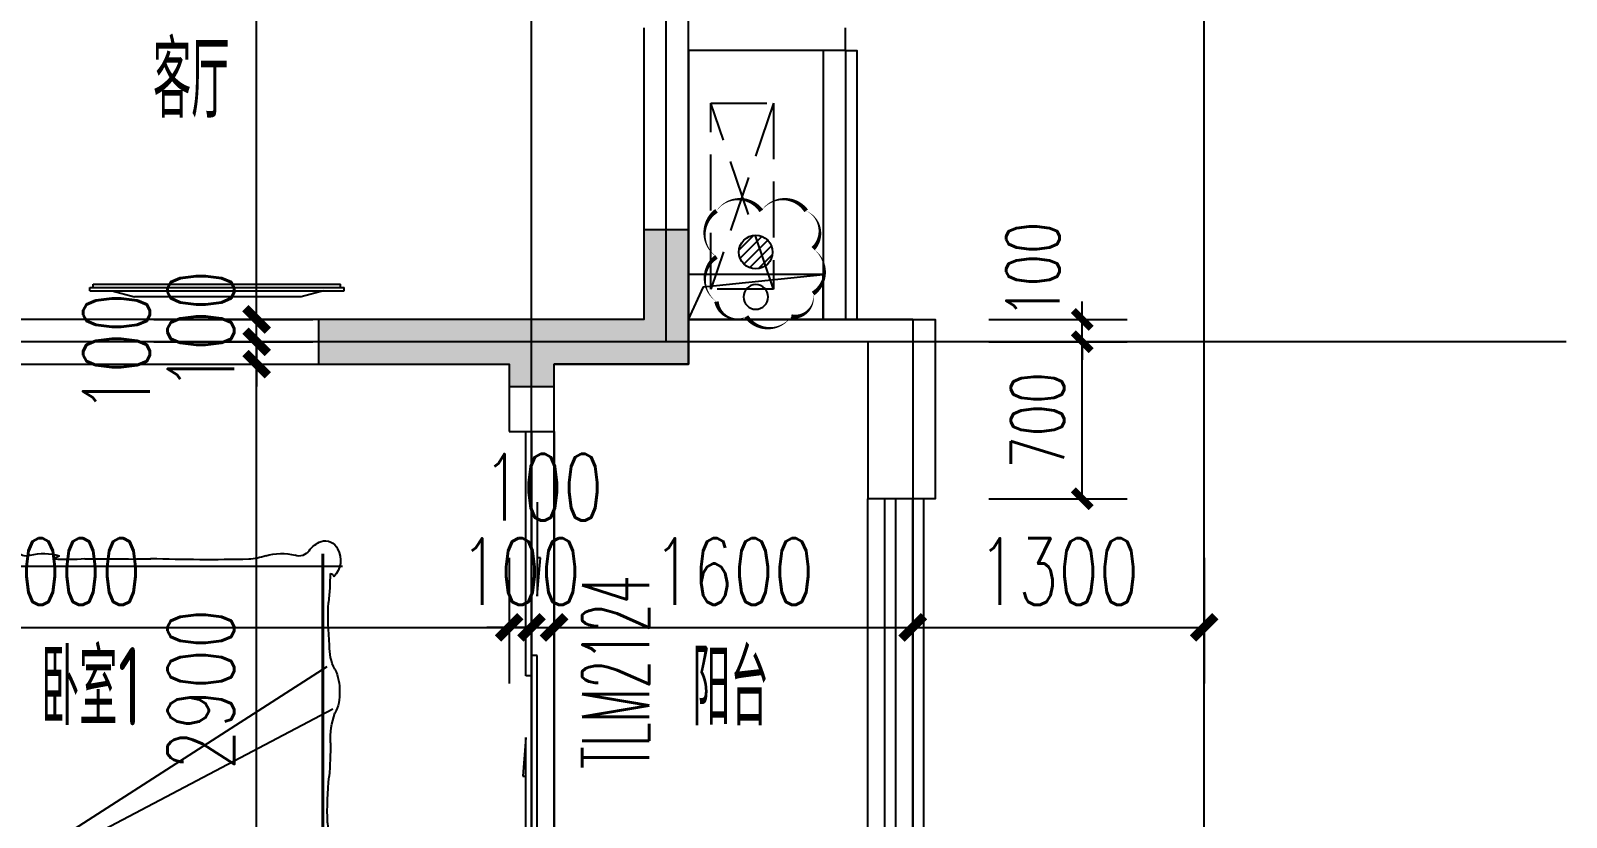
# Model space of a CAD drawing. Extents: x -129588 to 17450, y 1144 to 109436.
# Drawn here: x -1348 to 5501, y 26478 to 29986 of the extents above; entities that cross this region are included whole.
import ezdxf

# ---------------------------------------------------------------- set-up
doc = ezdxf.new("R2010")
doc.units = 0
doc.header["$LTSCALE"] = 1000
doc.header["$MEASUREMENT"] = 0
doc.linetypes.add('DASH', pattern=[0.35, 0.25, -0.1])
for name, color, linetype, plot in [('_S-PS(排水管)', 255, 'Continuous', False), ('A-area(算全面积)', 21, 'Continuous', False), ('A-area(算半面积)', 23, 'Continuous', False), ('A-FUR', 8, 'Continuous', False), ('Q20160530修改', 20, 'Continuous', False)]:
    doc.layers.add(name, color=color, linetype=linetype, plot=plot)
for name, color, linetype in [('_S-YS(雨水管)', 3, 'Continuous'), ('_S-空调立管', 7, 'Continuous'), ('A-外装饰线脚', 7, 'Continuous'), ('A-洞口', 105, 'Continuous'), ('A-空调室外机', 5, 'DASH'), ('A-第三道尺寸线', 105, 'Continuous'), ('A-线脚看线', 9, 'Continuous'), ('AE-FLOR', 151, 'Continuous'), ('DOTE', 16, 'Continuous'), ('NL', 5, 'Continuous'), ('PUB_HATCH', 8, 'Continuous'), ('PUB_TEXT', 7, 'Continuous'), ('WALL', 2, 'Continuous'), ('WINDOW', 4, 'Continuous'), ('WINDOW_TEXT', 7, 'Continuous'), ('剪力墙', 6, 'Continuous'), ('栏杆', 142, 'Continuous')]:
    doc.layers.add(name, color=color, linetype=linetype)
doc.layers.add('A-第四道尺寸线(线脚尺寸)', color=105, linetype='Continuous', lineweight=5)
doc.styles.add('_TCH_DIM_T3', font='SIMPLEX.shx', dxfattribs={"width": 0.705882, "bigfont": 'GBCBIG.shx'})
doc.styles.add('_TCH_WINDOW', font='SIMPLEX.shx', dxfattribs={"width": 0.7, "height": 3.5, "bigfont": 'GBCBIG.shx'})
doc.styles.get("Standard").update_dxf_attribs({"font": 'gbenor.shx', "width": 0.7, "bigfont": 'gbcbig.shx'})
doc.dimstyles.new('_TCH_ARCH&&100', dxfattribs={"dimtxt": 297.5, "dimasz": 100, "dimexe": 250, "dimexo": 300, "dimgap": 100, "dimtad": 1, "dimdec": 0, "dimzin": 0, "dimdsep": 46, "dimtxsty": '_TCH_DIM_T3', "dimblk": 'ARCHTICK', "dimcen": 0.09, "dimclrt": 7, "dimazin": 2, "dimtfac": 1, "dimtdec": 0, "dimtix": 1, "dimtmove": 2, "dimatfit": 3, "dimfxl": 0, "dimtolj": 1, "dimtzin": 0, "dimarcsym": 0})
doc.dimstyles.new('_TCH_ARCH&&80', dxfattribs={"dimtxt": 238, "dimasz": 80, "dimexe": 200, "dimexo": 240, "dimgap": 80, "dimtad": 1, "dimdec": 0, "dimzin": 0, "dimdsep": 46, "dimtxsty": '_TCH_DIM_T3', "dimblk": 'ARCHTICK', "dimcen": 0.09, "dimclrt": 7, "dimazin": 2, "dimtfac": 1, "dimtdec": 0, "dimtix": 1, "dimtmove": 2, "dimatfit": 3, "dimfxl": 0, "dimtolj": 1, "dimtzin": 0, "dimarcsym": 0})

# ---------------------------------------------------------------- blocks, each defined once
blk = doc.blocks.new('jgjlq030328')
at = {"layer": 'PUB_HATCH'}
blk.add_hatch(color=256, dxfattribs=at).paths.add_polyline_path([(-244735, 20811.9), (-244735, 21411.9), (-244935, 21411.9), (-244935, 21011.9), (-246385, 21011.9), (-246385, 20811.9), (-245535, 20811.9), (-245535, 20711.9), (-245335, 20711.9), (-245335, 20811.9)])
at = {"layer": '剪力墙'}
blk.add_lwpolyline([(-244735, 20811.9), (-244735, 21411.9), (-244935, 21411.9), (-244935, 21011.9), (-246385, 21011.9), (-246385, 20811.9), (-245535, 20811.9), (-245535, 20711.9), (-245335, 20711.9), (-245335, 20811.9)], close=True, dxfattribs=at)
blk = doc.blocks.new('zhouxianssceng0329')
at = {"layer": 'DOTE'}
for p, q in [((886.3, 144298.2), (886.3, 156469.4)), ((1486.3, 147398.2), (1486.3, 156469.4)), ((3886.3, 132089.9), (3886.3, 156469.4)), ((5501.3, 147398.2), (-22013.7, 147398.2))]:
    blk.add_line(p, q, dxfattribs=at)
blk = doc.blocks.new('床-次')
for p, q in [((0, 1250), (-500, 1250)), ((-500, 1250), (-500, 750)), ((0, 750), (0, 1250)), ((-211.2, 1097.1), (-246.7, 1171.4)), ((-251.5, 1094.8), (-351.2, 1125.9)), ((-230.3, 1099.5), (-298, 1160.7)), ((-179.1, 1074.2), (-189.7, 1163.7)), ((-168.5, 1032.8), (-133.7, 1131.8)), ((-281.6, 1064.1), (-395.4, 976.5)), ((-264.8, 1087), (-391.3, 1061.6)), ((-287.6, 1032.1), (-341.4, 888.3)), ((-185.3, 997.5), (-85.7, 1056.5)), ((-279.8, 1009.2), (-244.4, 851.5)), ((-253.8, 985.3), (-140.1, 886)), ((-212.8, 981.5), (-86.3, 964.7)), ((-40, 738.5), (-2054.4, 738.5)), ((-40, 738.5), (-2054.4, 738.5)), ((-1999.7, 738.5), (-1999.7, -801.2)), ((-608.2, 738.5), (-1552.4, -732.5)), ((-575.1, 738.5), (-1363.6, -758.2)), ((-570.6, 738.5), (-570.6, 606)), ((-519.8, 738.5), (-519.8, 615.5)), ((-500, 750), (0, 750)), ((-40, -750), (-40, 750)), ((-40, 750), (0, 750)), ((0, 750), (0, -750)), ((-63, -675.7), (-63, 640.9)), ((-678.3, 577.3), (-678.3, -578.2)), ((-336.3, -578.2), (-336.3, 577.3)), ((-570.6, -590.9), (-570.6, -758.2)), ((-519.8, -600.4), (-519.8, -758.2)), ((-473.4, -610.8), (-473.4, -675.7)), ((-40, -711.5), (-2054.4, -711.5)), ((-40, -715.5), (-2054.4, -715.5)), ((0, -750), (-500, -750)), ((-500, -750), (-500, -1250)), ((0, -750), (-40, -750)), ((0, -1250), (0, -750)), ((-251.5, -905.2), (-351.2, -874.1)), ((-230.3, -900.5), (-298, -839.3)), ((-211.2, -902.9), (-246.7, -828.6)), ((-179.1, -925.8), (-189.7, -836.3)), ((-168.5, -967.2), (-133.7, -868.2)), ((-281.6, -935.9), (-395.4, -1023.5)), ((-264.8, -913), (-391.3, -938.4)), ((-185.3, -1002.5), (-85.7, -943.5)), ((-287.6, -967.9), (-341.4, -1111.7)), ((-279.8, -990.8), (-244.4, -1148.5)), ((-253.8, -1014.7), (-140.1, -1114)), ((-212.8, -1018.5), (-86.3, -1035.3)), ((-500, -1250), (0, -1250))]:
    blk.add_line(p, q)
for centre, radius in [((-239.3, 1011.5), 160), ((-228.1, 1039.5), 60), ((-239.3, -988.5), 160), ((-228.1, -960.5), 60)]:
    blk.add_circle(centre, radius)
for centre, radius, start, end in [((-2050.6, 726), 61.8, 114.65516, 197.05817), ((-2025.4, 689.2), 106, 45.78413, 118.72126), ((-1950.6, 749.2), 16, 93.39574, 183.44183), ((-1636.1, 955.2), 209.3, 267.15615, 297.45765), ((-1447.1, 581), 209.9, 87.96316, 116.12762), ((-1430.8, 599), 192, 63.04698, 92.64916), ((-1225.8, 1105.3), 355.3, 250.60635, 272.32801), ((-1983, 763.6), 138.4, 203.70607, 231.95597), ((-1965.7, -466.9), 1215.2, 83.96781, 90.04075), ((-1770.2, 1899.8), 1160.2, 266.64954, 276.11997), ((-1221.3, -1525.3), 2275.6, 85.96877, 89.74947), ((-909.2, 2045.3), 1309.4, 263.33019, 272.35813), ((-778.2, -773.7), 1512.6, 87.0776, 92.9224), ((-655.9, 1541.2), 805.5, 266.782, 275.59148), ((-480.7, 163.8), 583.8, 86.03666, 99.53314), ((-58.4, 47), 749.3, 113.83469, 131.46224), ((532.5, -530), 1548.8, 124.57489, 131.88808), ((-774.9, -20652.4), 21401.2, 88.49238, 89.10433), ((-1546.8, -636.7), 1810.6, 37.31306, 49.42063), ((-689.8, 185.7), 637.9, 26.40883, 59.00025), ((-160, -2198.1), 2939.9, 87.66163, 91.01156), ((-2098.3, 610.2), 53.6, 340.23108, 55.86441), ((-268.2, 142.5), 539, 67.62117, 92.10241), ((-1819.9, 531), 236, 164.99871, 197.18078), ((-507.3, 161.9), 449.1, 67.62117, 112.37883), ((-2002.9, 452.2), 43.4, 129.07345, 167.94605), ((-2962.5, 430.3), 933.9, 354.95264, 3.41649), ((-2185.6, 1136.9), 2172.2, 328.3558, 342.10444), ((5743.4, 272.5), 7776, 179.44258, 181.07566), ((-1219.9, 79.3), 812.7, 176.67233, 181.72422), ((-7673.2, -3224.4), 8087.9, 20.45865, 24.04845), ((-9950.5, -199.5), 7922.3, 358.6733, 1.8401), ((-2329.2, -362.3), 299.6, 341.30518, 356.04213), ((-1523.8, 732.7), 1810.6, 309.96455, 322.68694), ((-666.8, -113.7), 637.9, 300.99975, 333.59117), ((-1819.9, -528), 236, 162.81922, 195.00129), ((-2098.3, -607.2), 53.6, 304.13559, 19.76892), ((-507.3, -162.9), 449.1, 247.62117, 292.37883), ((-35.4, 25), 749.3, 237.46377, 246.16531), ((555.5, 626), 1548.8, 231.63721, 235.42511), ((-1983, -760.6), 138.4, 128.04403, 156.29393), ((-268.2, -177.3), 539, 247.62117, 292.37883), ((-2050.6, -723), 61.8, 162.94183, 245.34484), ((-1950.6, -746.2), 16, 176.55817, 266.60426), ((-1965.7, 469.9), 1215.2, 269.95925, 276.03219), ((-1770.2, -1896.8), 1160.2, 83.88003, 93.35046), ((-1636.1, -952.2), 209.3, 62.54235, 92.84385), ((-1225.8, -1102.3), 355.3, 87.67199, 109.39365), ((-1221.3, 1528.3), 2275.6, 270.25053, 274.03123), ((-909.2, -2042.3), 1309.4, 87.64187, 96.66981), ((-778.2, 776.7), 1512.6, 267.0776, 272.9224), ((-655.9, -1538.2), 805.5, 84.40852, 93.218), ((-480.7, -160.8), 583.8, 260.46686, 273.96334), ((-774.9, 20655.4), 21401.2, 270.89567, 271.50762), ((-160, 2201.1), 2939.9, 268.98844, 272.33837), ((-2025.4, -686.2), 106, 241.27874, 314.21587), ((-1447.1, -578), 209.9, 243.87238, 272.03684), ((-1430.8, -596), 192, 267.35084, 296.95302)]:
    blk.add_arc(centre, radius, start, end)
at = {"text_generation_flag": 4, "width": 0.8, "flags": 9}
for tag, p in [('XSIZE', (-239.3, 1011.5)), ('YSIZE', (-239.3, 1011.5)), ('XSIZE', (-239.3, -988.5)), ('YSIZE', (-239.3, -988.5))]:
    blk.add_attdef(tag, p, '', height=0.5, rotation=180, dxfattribs=at)
blk = doc.blocks.new('32Y54')
at = {"linetype": 'DASH', "ltscale": 20}
for p, q in [((-6926.5, 151563.5), (-6926.5, 152666.1)), ((-6911.2, 152666.1), (-6926.5, 152666.1)), ((-6911.2, 151548.5), (-6911.2, 152682.5)), ((-6911.2, 151548.5), (-6911.2, 152682.5)), ((-6896.2, 152682.5), (-6911.2, 152682.5)), ((-6896.2, 151548.5), (-6896.2, 152682.5)), ((-6896.2, 152590), (-6868.9, 152491.4)), ((-6868.9, 152491.4), (-6868.9, 151747.1)), ((-6896.2, 151648.5), (-6868.9, 151747.1)), ((-6896.2, 151548.5), (-6911.2, 151548.5))]:
    blk.add_line(p, q, dxfattribs=at)
at = {"linetype": 'ByBlock', "ltscale": 20}
blk.add_line((-6911.2, 151563.5), (-6926.5, 151563.5), dxfattribs=at)
blk = doc.blocks.new('ktswaj')
at = {"linetype": 'DASH'}
blk.add_lwpolyline([(15990.1, 179082.6), (15990.1, 178253.3), (16268.4, 178253.3), (16268.4, 179082.6)], close=True, dxfattribs=at)
for points in [[(15990.1, 179082.6), (16268.4, 178253.3)], [(15990.1, 178253.3), (16268.4, 179082.6)]]:
    blk.add_lwpolyline(points, dxfattribs=at)
blk = doc.blocks.new('$DorLib2D$00000131')
at = {"color": 0, "linetype": 'Continuous'}
for p, q in [((0.15, 0.125), (0.2319, 0.1973)), ((0.2319, 0.1973), (0.2319, 0.125)), ((-0.5, 0.125), (-0.5, 0)), ((0.0192, 0.125), (-0.5, 0.125)), ((0.0192, 0), (0.0192, 0.125)), ((0.35, 0.125), (0.15, 0.125)), ((-0.5, 0), (0.0192, 0)), ((-0.024, 0), (0.5, 0)), ((-0.024, -0.125), (-0.024, 0)), ((0.5, 0), (0.5, -0.125)), ((-0.35, -0.125), (-0.15, -0.125)), ((-0.2319, -0.1973), (-0.2319, -0.125)), ((-0.15, -0.125), (-0.2319, -0.1973)), ((0.5, -0.125), (-0.024, -0.125))]:
    blk.add_line(p, q, dxfattribs=at)
blk = doc.blocks.new('_ArchTick')
at = {"color": 0, "linetype": 'ByBlock', "const_width": 0.4}
blk.add_lwpolyline([(-0.5, -0.5), (0.5, 0.5)], dxfattribs=at)
blk = doc.blocks.new('*D1091')
at = {"layer": 'A-第三道尺寸线', "color": 0, "lineweight": -2, "transparency": 16777216}
for p, q in [((6265.5, 175547.7), (6265.5, 174988)), ((10265.5, 175547.7), (10265.5, 174988)), ((6265.5, 175238), (10265.5, 175238))]:
    blk.add_line(p, q, dxfattribs=at)
at = {"layer": 'Defpoints', "color": 0, "transparency": 16777216}
for p in [(6265.5, 175847.7), (10265.5, 175847.7), (10265.5, 175238)]:
    blk.add_point(p, dxfattribs=at)
at = {"layer": 'A-第三道尺寸线', "color": 0, "lineweight": -2, "transparency": 16777216, "xscale": 100, "yscale": 100, "zscale": 100, "rotation": 180}
blk.add_blockref('_ArchTick', (6265.5, 175238), dxfattribs=at)
at = {"layer": 'A-第三道尺寸线', "color": 0, "lineweight": -2, "transparency": 16777216, "xscale": 100, "yscale": 100, "zscale": 100}
blk.add_blockref('_ArchTick', (10265.5, 175238), dxfattribs=at)
at = {"layer": 'A-第三道尺寸线', "color": 7, "transparency": 16777216, "insert": (8265.5, 175486.8), "char_height": 297.5, "attachment_point": 5, "style": '_TCH_DIM_T3'}
blk.add_mtext('\\A1;4000', dxfattribs=at)
blk = doc.blocks.new('*D1092')
at = {"layer": 'A-第三道尺寸线', "color": 0, "lineweight": -2, "transparency": 16777216}
for p, q in [((10265.5, 175547.7), (10265.5, 174988)), ((10365.5, 175547.7), (10365.5, 174988)), ((10265.5, 175238), (10165.5, 175238)), ((10265.5, 175238), (10365.5, 175238)), ((10365.5, 175238), (10465.5, 175238))]:
    blk.add_line(p, q, dxfattribs=at)
at = {"layer": 'Defpoints', "color": 0, "transparency": 16777216}
for p in [(10265.5, 175847.7), (10365.5, 175847.7), (10365.5, 175238)]:
    blk.add_point(p, dxfattribs=at)
at = {"layer": 'A-第三道尺寸线', "color": 0, "lineweight": -2, "transparency": 16777216, "xscale": 100, "yscale": 100, "zscale": 100}
blk.add_blockref('_ArchTick', (10265.5, 175238), dxfattribs=at)
at = {"layer": 'A-第三道尺寸线', "color": 0, "lineweight": -2, "transparency": 16777216, "xscale": 100, "yscale": 100, "zscale": 100, "rotation": 180}
blk.add_blockref('_ArchTick', (10365.5, 175238), dxfattribs=at)
at = {"layer": 'A-第三道尺寸线', "color": 7, "transparency": 16777216, "insert": (10315.5, 175486.8), "char_height": 297.5, "attachment_point": 5, "style": '_TCH_DIM_T3'}
blk.add_mtext('\\A1;100', dxfattribs=at)
blk = doc.blocks.new('*D1093')
at = {"layer": 'A-第三道尺寸线', "color": 0, "lineweight": -2, "transparency": 16777216}
for p, q in [((10365.5, 175547.7), (10365.5, 174988)), ((10465.5, 175547.7), (10465.5, 174988)), ((10365.5, 175238), (10265.5, 175238)), ((10365.5, 175238), (10465.5, 175238)), ((10465.5, 175238), (10565.5, 175238))]:
    blk.add_line(p, q, dxfattribs=at)
at = {"layer": 'Defpoints', "color": 0, "transparency": 16777216}
for p in [(10365.5, 175847.7), (10465.5, 175847.7), (10465.5, 175238)]:
    blk.add_point(p, dxfattribs=at)
at = {"layer": 'A-第三道尺寸线', "color": 0, "lineweight": -2, "transparency": 16777216, "xscale": 100, "yscale": 100, "zscale": 100}
blk.add_blockref('_ArchTick', (10365.5, 175238), dxfattribs=at)
at = {"layer": 'A-第三道尺寸线', "color": 0, "lineweight": -2, "transparency": 16777216, "xscale": 100, "yscale": 100, "zscale": 100, "rotation": 180}
blk.add_blockref('_ArchTick', (10465.5, 175238), dxfattribs=at)
at = {"layer": 'A-第三道尺寸线', "color": 7, "transparency": 16777216, "insert": (10415.5, 175863), "char_height": 297.5, "attachment_point": 5, "style": '_TCH_DIM_T3'}
blk.add_mtext('\\A1;100', dxfattribs=at)
blk = doc.blocks.new('*D1094')
at = {"layer": 'A-第三道尺寸线', "color": 0, "lineweight": -2, "transparency": 16777216}
for p, q in [((10465.5, 175547.7), (10465.5, 174988)), ((12065.5, 175547.7), (12065.5, 174988)), ((10465.5, 175238), (12065.5, 175238))]:
    blk.add_line(p, q, dxfattribs=at)
at = {"layer": 'Defpoints', "color": 0, "transparency": 16777216}
for p in [(10465.5, 175847.7), (12065.5, 175847.7), (12065.5, 175238)]:
    blk.add_point(p, dxfattribs=at)
at = {"layer": 'A-第三道尺寸线', "color": 0, "lineweight": -2, "transparency": 16777216, "xscale": 100, "yscale": 100, "zscale": 100, "rotation": 180}
blk.add_blockref('_ArchTick', (10465.5, 175238), dxfattribs=at)
at = {"layer": 'A-第三道尺寸线', "color": 0, "lineweight": -2, "transparency": 16777216, "xscale": 100, "yscale": 100, "zscale": 100}
blk.add_blockref('_ArchTick', (12065.5, 175238), dxfattribs=at)
at = {"layer": 'A-第三道尺寸线', "color": 7, "transparency": 16777216, "insert": (11265.5, 175486.8), "char_height": 297.5, "attachment_point": 5, "style": '_TCH_DIM_T3'}
blk.add_mtext('\\A1;1600', dxfattribs=at)
blk = doc.blocks.new('*D1095')
at = {"layer": 'A-第三道尺寸线', "color": 0, "lineweight": -2, "transparency": 16777216}
for p, q in [((12065.5, 175547.7), (12065.5, 174988)), ((13365.5, 175547.7), (13365.5, 174988)), ((12065.5, 175238), (13365.5, 175238))]:
    blk.add_line(p, q, dxfattribs=at)
at = {"layer": 'Defpoints', "color": 0, "transparency": 16777216}
for p in [(12065.5, 175847.7), (13365.5, 175847.7), (13365.5, 175238)]:
    blk.add_point(p, dxfattribs=at)
at = {"layer": 'A-第三道尺寸线', "color": 0, "lineweight": -2, "transparency": 16777216, "xscale": 100, "yscale": 100, "zscale": 100, "rotation": 180}
blk.add_blockref('_ArchTick', (12065.5, 175238), dxfattribs=at)
at = {"layer": 'A-第三道尺寸线', "color": 0, "lineweight": -2, "transparency": 16777216, "xscale": 100, "yscale": 100, "zscale": 100}
blk.add_blockref('_ArchTick', (13365.5, 175238), dxfattribs=at)
at = {"layer": 'A-第三道尺寸线', "color": 7, "transparency": 16777216, "insert": (12715.5, 175486.8), "char_height": 297.5, "attachment_point": 5, "style": '_TCH_DIM_T3'}
blk.add_mtext('\\A1;1300', dxfattribs=at)
blk = doc.blocks.new('*D1099')
at = {"layer": 'A-第三道尺寸线', "color": 0, "lineweight": -2, "transparency": 16777216}
for p, q in [((8680, 180111.7), (9389.2, 180111.7)), ((9139.2, 176611.7), (9139.2, 180111.7)), ((8680, 176611.7), (9389.2, 176611.7))]:
    blk.add_line(p, q, dxfattribs=at)
at = {"layer": 'Defpoints', "color": 0, "transparency": 16777216}
for p in [(8380, 180111.7), (9139.2, 180111.7), (8380, 176611.7)]:
    blk.add_point(p, dxfattribs=at)
at = {"layer": 'A-第三道尺寸线', "color": 0, "lineweight": -2, "transparency": 16777216, "xscale": 100, "yscale": 100, "zscale": 100}
for p, rotation in [((9139.2, 180111.7), 90), ((9139.2, 176611.7), 270)]:
    blk.add_blockref('_ArchTick', p, dxfattribs=dict(at, rotation=rotation))
at = {"layer": 'A-第三道尺寸线', "color": 7, "transparency": 16777216, "insert": (8890.5, 178361.7), "char_height": 297.5, "attachment_point": 5, "rotation": 90, "style": '_TCH_DIM_T3'}
blk.add_mtext('\\A1;3500', dxfattribs=at)
blk = doc.blocks.new('*D1100')
at = {"layer": 'A-第三道尺寸线', "color": 0, "lineweight": -2, "transparency": 16777216}
for p, q in [((9139.2, 176611.7), (9139.2, 176711.7)), ((8680, 176611.7), (9389.2, 176611.7)), ((9139.2, 176511.7), (9139.2, 176611.7)), ((8680, 176511.7), (9389.2, 176511.7)), ((9139.2, 176511.7), (9139.2, 176411.7))]:
    blk.add_line(p, q, dxfattribs=at)
at = {"layer": 'Defpoints', "color": 0, "transparency": 16777216}
for p in [(8380, 176611.7), (9139.2, 176611.7), (8380, 176511.7)]:
    blk.add_point(p, dxfattribs=at)
at = {"layer": 'A-第三道尺寸线', "color": 0, "lineweight": -2, "transparency": 16777216, "xscale": 100, "yscale": 100, "zscale": 100}
for p, rotation in [((9139.2, 176611.7), 270), ((9139.2, 176511.7), 90)]:
    blk.add_blockref('_ArchTick', p, dxfattribs=dict(at, rotation=rotation))
at = {"layer": 'A-第三道尺寸线', "color": 7, "transparency": 16777216, "insert": (8890.5, 176561.7), "char_height": 297.5, "attachment_point": 5, "rotation": 90, "style": '_TCH_DIM_T3'}
blk.add_mtext('\\A1;100', dxfattribs=at)
blk = doc.blocks.new('*D1101')
at = {"layer": 'A-第三道尺寸线', "color": 0, "lineweight": -2, "transparency": 16777216}
for p, q in [((9139.2, 176511.7), (9139.2, 176611.7)), ((8680, 176511.7), (9389.2, 176511.7)), ((9139.2, 176411.7), (9139.2, 176511.7)), ((8680, 176411.7), (9389.2, 176411.7)), ((9139.2, 176411.7), (9139.2, 176311.7))]:
    blk.add_line(p, q, dxfattribs=at)
at = {"layer": 'Defpoints', "color": 0, "transparency": 16777216}
for p in [(8380, 176511.7), (9139.2, 176511.7), (8380, 176411.7)]:
    blk.add_point(p, dxfattribs=at)
at = {"layer": 'A-第三道尺寸线', "color": 0, "lineweight": -2, "transparency": 16777216, "xscale": 100, "yscale": 100, "zscale": 100}
for p, rotation in [((9139.2, 176511.7), 270), ((9139.2, 176411.7), 90)]:
    blk.add_blockref('_ArchTick', p, dxfattribs=dict(at, rotation=rotation))
at = {"layer": 'A-第三道尺寸线', "color": 7, "transparency": 16777216, "insert": (8514.2, 176461.7), "char_height": 297.5, "attachment_point": 5, "rotation": 90, "style": '_TCH_DIM_T3'}
blk.add_mtext('\\A1;100', dxfattribs=at)
blk = doc.blocks.new('*D1102')
at = {"layer": 'A-第三道尺寸线', "color": 0, "lineweight": -2, "transparency": 16777216}
for p, q in [((8680, 176411.7), (9389.2, 176411.7)), ((9139.2, 173511.7), (9139.2, 176411.7)), ((8680, 173511.7), (9389.2, 173511.7))]:
    blk.add_line(p, q, dxfattribs=at)
at = {"layer": 'Defpoints', "color": 0, "transparency": 16777216}
for p in [(8380, 176411.7), (9139.2, 176411.7), (8380, 173511.7)]:
    blk.add_point(p, dxfattribs=at)
at = {"layer": 'A-第三道尺寸线', "color": 0, "lineweight": -2, "transparency": 16777216, "xscale": 100, "yscale": 100, "zscale": 100}
for p, rotation in [((9139.2, 176411.7), 90), ((9139.2, 173511.7), 270)]:
    blk.add_blockref('_ArchTick', p, dxfattribs=dict(at, rotation=rotation))
at = {"layer": 'A-第三道尺寸线', "color": 7, "transparency": 16777216, "insert": (8890.5, 174961.7), "char_height": 297.5, "attachment_point": 5, "rotation": 90, "style": '_TCH_DIM_T3'}
blk.add_mtext('\\A1;2900', dxfattribs=at)
blk = doc.blocks.new('ssxianjiao0329')
at = {"layer": 'A-外装饰线脚'}
blk.add_lwpolyline([(2586.3, 147498.2), (2686.3, 147498.2), (2686.3, 146698.2), (2586.3, 146698.2)], dxfattribs=at)
at = {"layer": 'A-线脚看线'}
for points in [[(2286.3, 148698.2), (2336.3, 148698.2), (2336.3, 147498.2)], [(2636.3, 144998.2), (2636.3, 146698.2)]]:
    blk.add_lwpolyline(points, dxfattribs=at)
blk = doc.blocks.new('jfdsajjfjkjhhj')
at = {"layer": 'A-洞口'}
blk.add_lwpolyline([(-56303.8, 137588.3), (-56103.8, 137588.3), (-56103.8, 136988.3), (-56303.8, 136988.3)], close=True, dxfattribs=at)
blk.add_lwpolyline([(-56103.8, 137588.3), (-56249.2, 137521.8), (-56303.8, 136988.3)], dxfattribs=at)
blk = doc.blocks.new('huxingdongkoupiaochuangyangtai')
at = {"xscale": -1, "rotation": 90}
blk.add_blockref('jfdsajjfjkjhhj', (139174.6, 94484.6), dxfattribs=at)
blk = doc.blocks.new('*D1648')
at = {"layer": 'A-第四道尺寸线(线脚尺寸)', "color": 0, "lineweight": -2, "transparency": 16777216}
for p, q in [((3342.3, 28698.2), (3342.3, 28778.2)), ((2926.3, 28698.2), (3542.3, 28698.2)), ((3342.3, 28598.2), (3342.3, 28698.2)), ((2926.3, 28598.2), (3542.3, 28598.2)), ((3342.3, 28598.2), (3342.3, 28518.2))]:
    blk.add_line(p, q, dxfattribs=at)
at = {"layer": 'Defpoints', "color": 0, "transparency": 16777216}
for p in [(2686.3, 28698.2), (3342.3, 28698.2), (2686.3, 28598.2)]:
    blk.add_point(p, dxfattribs=at)
at = {"layer": 'A-第四道尺寸线(线脚尺寸)', "color": 0, "lineweight": -2, "transparency": 16777216, "xscale": 80, "yscale": 80, "zscale": 80}
for p, rotation in [((3342.3, 28698.2), 270), ((3342.3, 28598.2), 90)]:
    blk.add_blockref('_ArchTick', p, dxfattribs=dict(at, rotation=rotation))
at = {"layer": 'A-第四道尺寸线(线脚尺寸)', "color": 7, "transparency": 16777216, "insert": (3122.3, 28918.2), "char_height": 238, "attachment_point": 5, "rotation": 90, "style": '_TCH_DIM_T3'}
blk.add_mtext('\\A1;100', dxfattribs=at)
blk = doc.blocks.new('*D1649')
at = {"layer": 'A-第四道尺寸线(线脚尺寸)', "color": 0, "lineweight": -2, "transparency": 16777216}
for p, q in [((2926.3, 28598.2), (3542.3, 28598.2)), ((3342.3, 27898.2), (3342.3, 28598.2)), ((2926.3, 27898.2), (3542.3, 27898.2))]:
    blk.add_line(p, q, dxfattribs=at)
at = {"layer": 'Defpoints', "color": 0, "transparency": 16777216}
for p in [(2686.3, 28598.2), (3342.3, 28598.2), (2686.3, 27898.2)]:
    blk.add_point(p, dxfattribs=at)
at = {"layer": 'A-第四道尺寸线(线脚尺寸)', "color": 0, "lineweight": -2, "transparency": 16777216, "xscale": 80, "yscale": 80, "zscale": 80}
for p, rotation in [((3342.3, 28598.2), 90), ((3342.3, 27898.2), 270)]:
    blk.add_blockref('_ArchTick', p, dxfattribs=dict(at, rotation=rotation))
at = {"layer": 'A-第四道尺寸线(线脚尺寸)', "color": 7, "transparency": 16777216, "insert": (3143.3, 28248.2), "char_height": 238, "attachment_point": 5, "rotation": 90, "style": '_TCH_DIM_T3'}
blk.add_mtext('\\A1;700', dxfattribs=at)
blk = doc.blocks.new('_LV13')
at = {"color": 0}
for p, q in [((-0.071, 0.495), (-0.495, 0.071)), ((0.183, 0.465), (-0.465, -0.183)), ((0.354, 0.354), (-0.354, -0.354)), ((0.465, 0.183), (-0.183, -0.465)), ((0.495, -0.071), (0.071, -0.495))]:
    blk.add_line(p, q, dxfattribs=at)
blk.add_circle((0, 0), 0.5)
blk = doc.blocks.new('jfajjkjkjh')
at = {"layer": '_S-PS(排水管)'}
blk.add_lwpolyline([(-74953.3, 51730.6, 1), (-75063.3, 51730.6, 1)], format="xyb", close=True, dxfattribs=at)
at = {"layer": '_S-YS(雨水管)'}
blk.add_lwpolyline([(-74363.3, 58020.6, 1), (-74473.3, 58020.6, 1)], format="xyb", close=True, dxfattribs=at)
at = {"layer": '_S-空调立管'}
for points in [[(-74163.3, 58020.6, 1), (-74273.3, 58020.6, 1)], [(-74163.3, 54820.6, 1), (-74273.3, 54820.6, 1)]]:
    blk.add_lwpolyline(points, format="xyb", close=True, dxfattribs=at)
at = {"layer": 'NL', "ltscale": 0.5, "extrusion": (0, 0, -1), "xscale": -150, "yscale": 150, "zscale": -150}
for p in [(79318.3, 61370.6), (79618.3, 60720.6), (74018.3, 58020.6), (74218.3, 55020.6), (73868.3, 51730.6)]:
    blk.add_blockref('_LV13', p, dxfattribs=at)
blk = doc.blocks.new('a6huxing 0323')
at = {"layer": 'AE-FLOR'}
for points in [[(11865.5, 174111.7), (11865.5, 175811.7)], [(12065.5, 174111.7), (12065.5, 175811.7)]]:
    blk.add_lwpolyline(points, dxfattribs=at)
at = {"layer": 'WALL'}
for p, q in [((10865.5, 177911.7), (10865.5, 176611.7)), ((11765.5, 177811.7), (11765.5, 177911.7)), ((11065.5, 177811.7), (11065.5, 176411.7)), ((11565.5, 177811.7), (11065.5, 177811.7)), ((11765.5, 177811.7), (11565.5, 177811.7)), ((10365.5, 176611.7), (7265.5, 176611.7)), ((10865.5, 176611.7), (10365.5, 176611.7)), ((12065.5, 176611.7), (11065.5, 176611.7)), ((11065.5, 176511.7), (11065.5, 176611.7)), ((12065.5, 176611.7), (12065.5, 175811.7)), ((11865.5, 176511.7), (11065.5, 176511.7)), ((11865.5, 176511.7), (11865.5, 175811.7)), ((7265.5, 176411.7), (10265.5, 176411.7)), ((10265.5, 176411.7), (10265.5, 176111.7)), ((10465.5, 176111.7), (10465.5, 176411.7)), ((11065.5, 176411.7), (10465.5, 176411.7)), ((10265.5, 176111.7), (10465.5, 176111.7)), ((12065.5, 175811.7), (11865.5, 175811.7))]:
    blk.add_line(p, q, dxfattribs=at)
at = {"layer": 'WINDOW'}
blk.add_line((10465.5, 176111.7), (10465.5, 174011.7), dxfattribs=at)
at = {"layer": '栏杆'}
for points in [[(11665.5, 177811.7), (11665.5, 176611.7)], [(11765.5, 177811.7), (11765.5, 176611.7)], [(11940.5, 174111.7), (11940.5, 175811.7)], [(11990.5, 174111.7), (11990.5, 175811.7)]]:
    blk.add_lwpolyline(points, dxfattribs=at)
at = {"layer": 'A-FUR', "color": 8, "linetype": 'DASH', "ltscale": 0.4, "extrusion": (0, 0, -1), "xscale": -1, "zscale": -1, "rotation": 90}
blk.add_blockref('32Y54', (143153.1, 169842.9), dxfattribs=at)
at = {"layer": 'A-FUR', "extrusion": (-4.56361e-07, -1.25171e-07, -1), "zscale": -1.000000000000018, "rotation": 270}
blk.add_blockref('床-次', (-8721.4, 173511.7), dxfattribs=at)
at = {"layer": 'A-空调室外机', "extrusion": (0, 0, -1), "zscale": -1}
blk.add_blockref('ktswaj', (-27433.9, -1506.2), dxfattribs=at)
at = {"layer": 'WINDOW'}
ref = blk.add_blockref('$DorLib2D$00000131', (10365.5, 175061.7), dxfattribs=dict(at, xscale=2100, yscale=-200, zscale=2100, rotation=270))
ref.add_attrib('A', 'TLM2124', (10889.3, 174606.7), dxfattribs={"layer": 'WINDOW_TEXT', "height": 297.5, "rotation": 90, "style": '_TCH_WINDOW', "width": 0.494118})
at = {"layer": 'PUB_TEXT', "width": 0.7}
for s, height, p in [('客厅', 337.59, (8677.2, 177510.4)), ('卧室', 337.59, (8177.8, 174800.2)), ('1', 350, (8521.8, 174800.2)), ('阳台', 337.59, (11082.6, 174800.2))]:
    blk.add_text(s, height=height, dxfattribs=at).set_placement(p)
at = {"layer": 'A-第三道尺寸线'}
for p1, p2, distance, picture, middle in [((8380, 176611.7), (8380, 180111.7), -759.2, '*D1099', (8890.5, 178361.7)), ((8380, 176511.7), (8380, 176611.7), -759.2, '*D1100', (8890.5, 176561.7)), ((8380, 173511.7), (8380, 176411.7), -759.2, '*D1102', (8890.5, 174961.7)), ((6265.5, 175847.7), (10265.5, 175847.7), -609.7, '*D1091', (8265.5, 175486.8)), ((10265.5, 175847.7), (10365.5, 175847.7), -609.7, '*D1092', (10315.5, 175486.8)), ((10465.5, 175847.7), (12065.5, 175847.7), -609.7, '*D1094', (11265.5, 175486.8)), ((12065.5, 175847.7), (13365.5, 175847.7), -609.7, '*D1095', (12715.5, 175486.8))]:
    dim = blk.add_aligned_dim(p1=p1, p2=p2, distance=distance, dimstyle='_TCH_ARCH&&100', dxfattribs=at)
    dim.commit()
    dim.dimension.update_dxf_attribs({"geometry": picture, "text_midpoint": middle})
for base, p1, p2, angle, picture, middle in [((9139.2, 176511.7), (8380, 176411.7), (8380, 176511.7), 90, '*D1101', (8514.2, 176461.7)), ((10465.5, 175238), (10365.5, 175847.7), (10465.5, 175847.7), 0, '*D1093', (10415.5, 175863))]:
    dim = blk.add_linear_dim(base=base, p1=p1, p2=p2, angle=angle, dimstyle='_TCH_ARCH&&100', dxfattribs=at)
    dim.commit()
    dim.dimension.update_dxf_attribs({"geometry": picture, "text_midpoint": middle, "dimtype": 161})
blk = doc.blocks.new('1213fxianjiao0427')
at = {"layer": 'A-第四道尺寸线(线脚尺寸)'}
dim = blk.add_linear_dim(base=(3342.3, 28698.2), p1=(2686.3, 28598.2), p2=(2686.3, 28698.2), angle=90, dimstyle='_TCH_ARCH&&80', dxfattribs=at)
dim.commit()
dim.dimension.update_dxf_attribs({"geometry": '*D1648', "text_midpoint": (3122.3, 28918.2), "dimtype": 161})
dim = blk.add_aligned_dim(p1=(2686.3, 27898.2), p2=(2686.3, 28598.2), distance=-656, dimstyle='_TCH_ARCH&&80', dxfattribs=at)
dim.commit()
dim.dimension.update_dxf_attribs({"geometry": '*D1649', "text_midpoint": (3143.3, 28248.2)})

msp = doc.modelspace()

# ---------------------------------------------------------------- block references
msp.add_blockref('zhouxianssceng0329', (0, -118800))
at = {"layer": '剪力墙'}
msp.add_blockref('jgjlq030328', (246321.3, 7686.3, 0), dxfattribs=at)

# ---------------------------------------------------------------- next in the draw order: block references
msp.add_blockref('a6huxing 0323', (-9479.2, -147913.5))

# ---------------------------------------------------------------- next in the draw order: linework, layer by layer
at = {"layer": 'A-area(算全面积)'}
msp.add_lwpolyline([(286.3, 14098.2), (986.3, 14098.2), (2336.3, 14098.2), (3986.3, 14098.2), (3986.3, 24498.2), (-213.7, 24498.2), (-213.7, 25398.2), (986.3, 25398.2), (986.3, 25398.2), (986.3, 28498.2), (1586.3, 28498.2), (1586.3, 35998.2), (-8513.7, 35998.2), (-8513.7, 33198.2), (-20113.7, 33198.2)], dxfattribs=at)
at = {"layer": 'A-area(算半面积)'}
msp.add_lwpolyline([(1586.3, 28698.2), (2586.3, 28698.2), (2586.3, 25398.2), (986.3, 25398.2), (986.3, 28498.2), (1586.3, 28498.2)], close=True, dxfattribs=at)
at = {"layer": 'Q20160530修改'}
msp.add_lwpolyline([(1711, 29182.4, 0, 20, -0.520567), (1911, 29182.4, 0, 20, -0.520567), (2111, 29182.4, 0, 20, -0.520567), (2142, 29013.4, 0, 20, -0.520567), (2142, 28813.4, 0, 20, -0.520567), (2044.5, 28710.9, 0, 20, -0.520567), (1844.5, 28710.9, 0, 20, -0.520567), (1711, 28777.4, 0, 20, -0.520567), (1711, 28977.4, 0, 20, -0.520567)], format="xyseb", close=True, dxfattribs=at)

# ---------------------------------------------------------------- next in the draw order: block references
for name, p in [('1213fxianjiao0427', (0, 0)), ('ssxianjiao0329', (0, -118800)), ('huxingdongkoupiaochuangyangtai', (0, -121890.1))]:
    msp.add_blockref(name, p)
at = {"layer": 'A-area(算半面积)'}
msp.add_blockref('jfajjkjkjh', (76104.6, -26022.3), dxfattribs=at)

doc.saveas('drawing.dxf')
